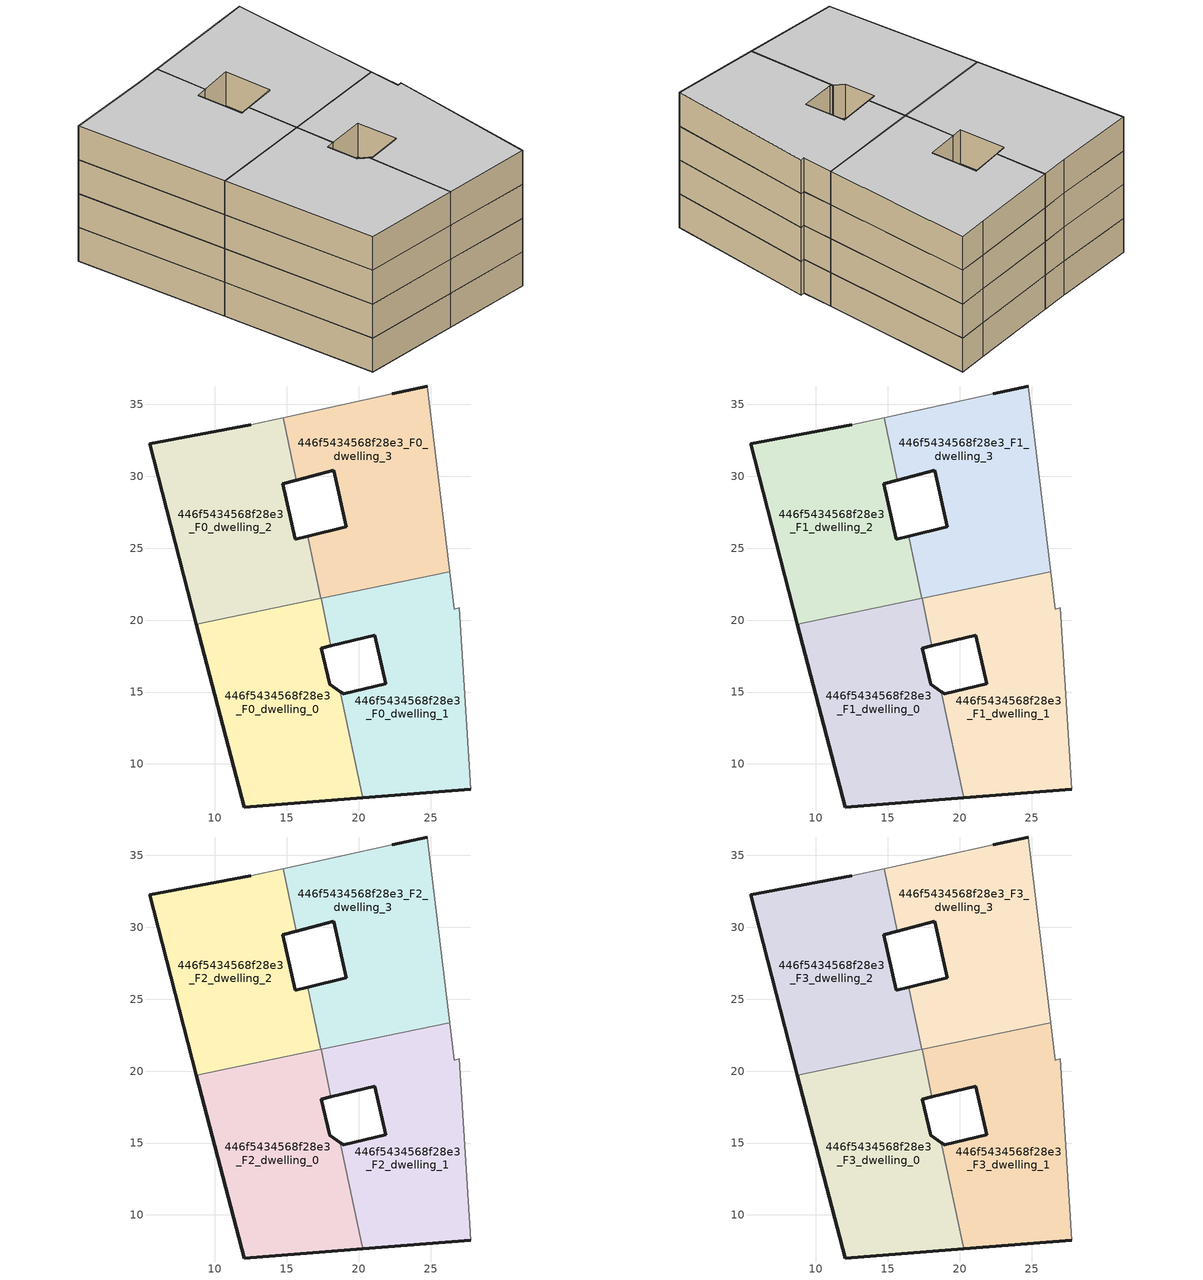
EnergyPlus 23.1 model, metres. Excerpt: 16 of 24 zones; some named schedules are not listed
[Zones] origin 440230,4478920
446f5434568f28e3_F0_dwelling_0
 floor ground (EU_floor_Construction): 20.27,7.64 18.73,15.02 17.98,15.54 17.38,18.06 18.07,18.22 17.38,21.52 8.72,19.72 12.03,7 z0
 wall outside (EU_wall_Construction): 18.07,18.22 17.38,18.06 17.98,15.54 18.73,15.02 / 20.27,7.64 12.03,7 8.72,19.72 z0:3
 wall to 446f5434568f28e3_F0_dwelling_1 (EU_wall_Construction): 17.38,21.52 18.07,18.22 / 18.73,15.02 20.27,7.64 z0:3
 wall to 446f5434568f28e3_F0_dwelling_2 (EU_wall_Construction): 8.72,19.72 17.37,21.52 z0:3
446f5434568f28e3_F0_dwelling_1
 floor ground (EU_floor_Construction): 27.81,8.23 27.01,20.87 26.65,20.76 26.33,23.38 17.38,21.52 18.07,18.22 21.1,18.95 21.88,15.56 18.95,14.87 18.73,15.02 20.27,7.64 z0
 wall outside (EU_wall_Construction): 18.73,15.02 18.95,14.87 21.88,15.56 21.1,18.95 18.07,18.22 / 27.81,8.23 20.27,7.64 z0:3
 wall adiabatic (EU_wall_Construction): 26.33,23.38 26.65,20.76 27.01,20.87 27.81,8.23 z0:3
 wall to 446f5434568f28e3_F0_dwelling_3 (EU_wall_Construction): 17.38,21.52 26.33,23.38 z0:3
446f5434568f28e3_F0_dwelling_2
 floor ground (EU_floor_Construction): 17.37,21.52 16.47,25.84 15.6,25.62 14.72,29.47 15.66,29.72 14.76,34.09 12.47,33.6 5.45,32.26 8.72,19.72 z0
 wall outside (EU_wall_Construction): 15.66,29.72 14.72,29.47 15.6,25.62 16.47,25.84 / 8.72,19.72 5.45,32.26 12.47,33.6 z0:3
 wall adiabatic (EU_wall_Construction): 12.47,33.6 14.76,34.09 z0:3
 wall to 446f5434568f28e3_F0_dwelling_3 (EU_wall_Construction): 14.76,34.09 15.66,29.72 / 16.47,25.84 17.37,21.52 z0:3
446f5434568f28e3_F0_dwelling_3
 floor ground (EU_floor_Construction): 26.33,23.38 24.77,36.28 22.34,35.74 14.76,34.09 15.66,29.72 18.28,30.42 19.14,26.49 16.47,25.84 17.37,21.52 z0
 wall outside (EU_wall_Construction): 16.47,25.84 19.14,26.49 18.28,30.42 15.66,29.72 / 22.34,35.74 24.77,36.28 z0:3
 wall adiabatic (EU_wall_Construction): 14.76,34.09 22.34,35.74 / 24.77,36.28 26.33,23.38 z0:3
446f5434568f28e3_F1_dwelling_0
 floor to 446f5434568f28e3_F0_dwelling_0 (EU_floor_Construction): 20.27,7.64 18.73,15.02 17.98,15.54 17.38,18.06 18.07,18.22 17.38,21.52 8.72,19.72 12.03,7 z3
 wall outside (EU_wall_Construction): 18.07,18.22 17.38,18.06 17.98,15.54 18.73,15.02 / 20.27,7.64 12.03,7 8.72,19.72 z3:6
 wall to 446f5434568f28e3_F1_dwelling_1 (EU_wall_Construction): 17.38,21.52 18.07,18.22 / 18.73,15.02 20.27,7.64 z3:6
 wall to 446f5434568f28e3_F1_dwelling_2 (EU_wall_Construction): 8.72,19.72 17.37,21.52 z3:6
446f5434568f28e3_F1_dwelling_1
 floor to 446f5434568f28e3_F0_dwelling_1 (EU_floor_Construction): 27.81,8.23 27.01,20.87 26.65,20.76 26.33,23.38 17.38,21.52 18.07,18.22 21.1,18.95 21.88,15.56 18.95,14.87 18.73,15.02 20.27,7.64 z3
 wall outside (EU_wall_Construction): 18.73,15.02 18.95,14.87 21.88,15.56 21.1,18.95 18.07,18.22 / 27.81,8.23 20.27,7.64 z3:6
 wall adiabatic (EU_wall_Construction): 26.33,23.38 26.65,20.76 27.01,20.87 27.81,8.23 z3:6
 wall to 446f5434568f28e3_F1_dwelling_3 (EU_wall_Construction): 17.38,21.52 26.33,23.38 z3:6
446f5434568f28e3_F1_dwelling_2
 floor to 446f5434568f28e3_F0_dwelling_2 (EU_floor_Construction): 17.37,21.52 16.47,25.84 15.6,25.62 14.72,29.47 15.66,29.72 14.76,34.09 12.47,33.6 5.45,32.26 8.72,19.72 z3
 wall outside (EU_wall_Construction): 15.66,29.72 14.72,29.47 15.6,25.62 16.47,25.84 / 8.72,19.72 5.45,32.26 12.47,33.6 z3:6
 wall adiabatic (EU_wall_Construction): 12.47,33.6 14.76,34.09 z3:6
 wall to 446f5434568f28e3_F1_dwelling_3 (EU_wall_Construction): 14.76,34.09 15.66,29.72 / 16.47,25.84 17.37,21.52 z3:6
446f5434568f28e3_F1_dwelling_3
 floor to 446f5434568f28e3_F0_dwelling_3 (EU_floor_Construction): 26.33,23.38 24.77,36.28 22.34,35.74 14.76,34.09 15.66,29.72 18.28,30.42 19.14,26.49 16.47,25.84 17.37,21.52 z3
 wall outside (EU_wall_Construction): 16.47,25.84 19.14,26.49 18.28,30.42 15.66,29.72 / 22.34,35.74 24.77,36.28 z3:6
 wall adiabatic (EU_wall_Construction): 14.76,34.09 22.34,35.74 / 24.77,36.28 26.33,23.38 z3:6
446f5434568f28e3_F2_dwelling_0
 floor to 446f5434568f28e3_F1_dwelling_0 (EU_floor_Construction): 20.27,7.64 18.73,15.02 17.98,15.54 17.38,18.06 18.07,18.22 17.38,21.52 8.72,19.72 12.03,7 z6
 wall outside (EU_wall_Construction): 18.07,18.22 17.38,18.06 17.98,15.54 18.73,15.02 / 20.27,7.64 12.03,7 8.72,19.72 z6:9
 wall to 446f5434568f28e3_F2_dwelling_1 (EU_wall_Construction): 17.38,21.52 18.07,18.22 / 18.73,15.02 20.27,7.64 z6:9
 wall to 446f5434568f28e3_F2_dwelling_2 (EU_wall_Construction): 8.72,19.72 17.37,21.52 z6:9
446f5434568f28e3_F2_dwelling_1
 floor to 446f5434568f28e3_F1_dwelling_1 (EU_floor_Construction): 27.81,8.23 27.01,20.87 26.65,20.76 26.33,23.38 17.38,21.52 18.07,18.22 21.1,18.95 21.88,15.56 18.95,14.87 18.73,15.02 20.27,7.64 z6
 wall outside (EU_wall_Construction): 18.73,15.02 18.95,14.87 21.88,15.56 21.1,18.95 18.07,18.22 / 27.81,8.23 20.27,7.64 z6:9
 wall adiabatic (EU_wall_Construction): 26.33,23.38 26.65,20.76 27.01,20.87 27.81,8.23 z6:9
 wall to 446f5434568f28e3_F2_dwelling_3 (EU_wall_Construction): 17.38,21.52 26.33,23.38 z6:9
446f5434568f28e3_F2_dwelling_2
 floor to 446f5434568f28e3_F1_dwelling_2 (EU_floor_Construction): 17.37,21.52 16.47,25.84 15.6,25.62 14.72,29.47 15.66,29.72 14.76,34.09 12.47,33.6 5.45,32.26 8.72,19.72 z6
 wall outside (EU_wall_Construction): 15.66,29.72 14.72,29.47 15.6,25.62 16.47,25.84 / 8.72,19.72 5.45,32.26 12.47,33.6 z6:9
 wall adiabatic (EU_wall_Construction): 12.47,33.6 14.76,34.09 z6:9
 wall to 446f5434568f28e3_F2_dwelling_3 (EU_wall_Construction): 14.76,34.09 15.66,29.72 / 16.47,25.84 17.37,21.52 z6:9
446f5434568f28e3_F2_dwelling_3
 floor to 446f5434568f28e3_F1_dwelling_3 (EU_floor_Construction): 26.33,23.38 24.77,36.28 22.34,35.74 14.76,34.09 15.66,29.72 18.28,30.42 19.14,26.49 16.47,25.84 17.37,21.52 z6
 wall outside (EU_wall_Construction): 16.47,25.84 19.14,26.49 18.28,30.42 15.66,29.72 / 22.34,35.74 24.77,36.28 z6:9
 wall adiabatic (EU_wall_Construction): 14.76,34.09 22.34,35.74 / 24.77,36.28 26.33,23.38 z6:9
446f5434568f28e3_F3_dwelling_0
 floor to 446f5434568f28e3_F2_dwelling_0 (EU_floor_Construction): 20.27,7.64 18.73,15.02 17.98,15.54 17.38,18.06 18.07,18.22 17.38,21.52 8.72,19.72 12.03,7 z9
 wall outside (EU_wall_Construction): 18.07,18.22 17.38,18.06 17.98,15.54 18.73,15.02 / 20.27,7.64 12.03,7 8.72,19.72 z9:12
 wall to 446f5434568f28e3_F3_dwelling_1 (EU_wall_Construction): 17.38,21.52 18.07,18.22 / 18.73,15.02 20.27,7.64 z9:12
 wall to 446f5434568f28e3_F3_dwelling_2 (EU_wall_Construction): 8.72,19.72 17.37,21.52 z9:12
 ceiling to 446f5434568f28e3_F4_dwelling_0 (EU_floor_Construction): 17.38,21.52 18.07,18.22 17.38,18.06 17.98,15.54 18.73,15.02 20.27,7.64 12.03,7 8.72,19.72 z12
446f5434568f28e3_F3_dwelling_1
 floor to 446f5434568f28e3_F2_dwelling_1 (EU_floor_Construction): 27.81,8.23 27.01,20.87 26.65,20.76 26.33,23.38 17.38,21.52 18.07,18.22 21.1,18.95 21.88,15.56 18.95,14.87 18.73,15.02 20.27,7.64 z9
 wall outside (EU_wall_Construction): 18.73,15.02 18.95,14.87 21.88,15.56 21.1,18.95 18.07,18.22 / 27.81,8.23 20.27,7.64 z9:12
 wall adiabatic (EU_wall_Construction): 26.33,23.38 26.65,20.76 27.01,20.87 27.81,8.23 z9:12
 wall to 446f5434568f28e3_F3_dwelling_3 (EU_wall_Construction): 17.38,21.52 26.33,23.38 z9:12
 ceiling to 446f5434568f28e3_F4_dwelling_1 (EU_floor_Construction): 26.33,23.38 26.65,20.76 27.01,20.87 27.81,8.23 20.27,7.64 18.73,15.02 18.95,14.87 21.88,15.56 21.1,18.95 18.07,18.22 17.38,21.52 z12
446f5434568f28e3_F3_dwelling_2
 floor to 446f5434568f28e3_F2_dwelling_2 (EU_floor_Construction): 17.37,21.52 16.47,25.84 15.6,25.62 14.72,29.47 15.66,29.72 14.76,34.09 12.47,33.6 5.45,32.26 8.72,19.72 z9
 wall outside (EU_wall_Construction): 15.66,29.72 14.72,29.47 15.6,25.62 16.47,25.84 / 8.72,19.72 5.45,32.26 12.47,33.6 z9:12
 wall adiabatic (EU_wall_Construction): 12.47,33.6 14.76,34.09 z9:12
 wall to 446f5434568f28e3_F3_dwelling_3 (EU_wall_Construction): 14.76,34.09 15.66,29.72 / 16.47,25.84 17.37,21.52 z9:12
 ceiling to 446f5434568f28e3_F4_dwelling_2 (EU_floor_Construction): 14.76,34.09 15.66,29.72 14.72,29.47 15.6,25.62 16.47,25.84 17.37,21.52 8.72,19.72 5.45,32.26 12.47,33.6 z12
446f5434568f28e3_F3_dwelling_3
 floor to 446f5434568f28e3_F2_dwelling_3 (EU_floor_Construction): 26.33,23.38 24.77,36.28 22.34,35.74 14.76,34.09 15.66,29.72 18.28,30.42 19.14,26.49 16.47,25.84 17.37,21.52 z9
 wall outside (EU_wall_Construction): 16.47,25.84 19.14,26.49 18.28,30.42 15.66,29.72 / 22.34,35.74 24.77,36.28 z9:12
 wall adiabatic (EU_wall_Construction): 14.76,34.09 22.34,35.74 / 24.77,36.28 26.33,23.38 z9:12
 ceiling to 446f5434568f28e3_F4_dwelling_3 (EU_floor_Construction): 24.77,36.28 26.33,23.38 17.37,21.52 16.47,25.84 19.14,26.49 18.28,30.42 15.66,29.72 14.76,34.09 22.34,35.74 z12
[Building]
EU S2 Campaign: North Axis=0; Terrain=City; Solar Distribution=FullExterior
[Site:Location]
Madrid: Latitude=40.5; Longitude=-3.5; Time Zone=1; Elevation=609
[SizingPeriod:WeatherFileDays]
AnnualSizingPeriod: Begin Month=1; Begin Day of Month=1; End Month=12; End Day of Month=31; Day of Week for Start Day=Monday; Use Weather File Daylight Saving Period=No; Use Weather File Rain and Snow Indicators=No
[MATERIAL]
EU_InternalMass_Material: Roughness=MediumRough; Thickness=0.1; Conductivity=1; Density=1800; Specific Heat=900; Thermal Absorptance=0.9; Solar Absorptance=0.7; Visible Absorptance=0.7
[MATERIAL:NOMASS] Roughness=MediumRough; Thermal Absorptance=0.9; Solar Absorptance=0.7; Visible Absorptance=0.7
Name | Thermal Resistance
EU_wall_NoMass | 0.609216
EU_floor_NoMass | 0.568163
[CONSTRUCTION]
EU_wall_Construction: EU_wall_NoMass
EU_floor_Construction: EU_floor_NoMass
EU_InternalMass_Construction: EU_InternalMass_Material
[ZONE] Type=1; Multiplier=1; Ceiling Height=autocalculate; Floor Area=autocalculate; Part of Total Floor Area=Yes
Name | Volume
446f5434568f28e3_F0_dwelling_0; 446f5434568f28e3_F1_dwelling_0; 446f5434568f28e3_F2_dwelling_0; 446f5434568f28e3_F3_dwelling_0 | 342.585
446f5434568f28e3_F0_dwelling_1; 446f5434568f28e3_F1_dwelling_1; 446f5434568f28e3_F2_dwelling_1; 446f5434568f28e3_F3_dwelling_1 | 342.582
446f5434568f28e3_F0_dwelling_2; 446f5434568f28e3_F1_dwelling_2; 446f5434568f28e3_F2_dwelling_2; 446f5434568f28e3_F3_dwelling_2 | 342.583
446f5434568f28e3_F0_dwelling_3; 446f5434568f28e3_F1_dwelling_3; 446f5434568f28e3_F2_dwelling_3; 446f5434568f28e3_F3_dwelling_3 | 342.594
[INTERNALMASS] Construction=EU_InternalMass_Construction
Name | Zone or ZoneList | Surface Area
446f5434568f28e3_F0_dwelling_0_EU_InternalMass | 446f5434568f28e3_F0_dwelling_0 | 114.195
446f5434568f28e3_F0_dwelling_1_EU_InternalMass | 446f5434568f28e3_F0_dwelling_1 | 114.194
446f5434568f28e3_F0_dwelling_2_EU_InternalMass | 446f5434568f28e3_F0_dwelling_2 | 114.195
446f5434568f28e3_F0_dwelling_3_EU_InternalMass | 446f5434568f28e3_F0_dwelling_3 | 114.198
446f5434568f28e3_F1_dwelling_0_EU_InternalMass | 446f5434568f28e3_F1_dwelling_0 | 114.195
446f5434568f28e3_F1_dwelling_1_EU_InternalMass | 446f5434568f28e3_F1_dwelling_1 | 114.194
446f5434568f28e3_F1_dwelling_2_EU_InternalMass | 446f5434568f28e3_F1_dwelling_2 | 114.195
446f5434568f28e3_F1_dwelling_3_EU_InternalMass | 446f5434568f28e3_F1_dwelling_3 | 114.198
446f5434568f28e3_F2_dwelling_0_EU_InternalMass | 446f5434568f28e3_F2_dwelling_0 | 114.195
446f5434568f28e3_F2_dwelling_1_EU_InternalMass | 446f5434568f28e3_F2_dwelling_1 | 114.194
446f5434568f28e3_F2_dwelling_2_EU_InternalMass | 446f5434568f28e3_F2_dwelling_2 | 114.195
446f5434568f28e3_F2_dwelling_3_EU_InternalMass | 446f5434568f28e3_F2_dwelling_3 | 114.198
446f5434568f28e3_F3_dwelling_0_EU_InternalMass | 446f5434568f28e3_F3_dwelling_0 | 114.195
446f5434568f28e3_F3_dwelling_1_EU_InternalMass | 446f5434568f28e3_F3_dwelling_1 | 114.194
446f5434568f28e3_F3_dwelling_2_EU_InternalMass | 446f5434568f28e3_F3_dwelling_2 | 114.195
446f5434568f28e3_F3_dwelling_3_EU_InternalMass | 446f5434568f28e3_F3_dwelling_3 | 114.198
[OTHEREQUIPMENT] Fuel Type=Electricity; Design Level Calculation Method=Watts/Area; Power per Zone Floor Area=1; Fraction Latent=0; Fraction Radiant=0; Fraction Lost=0; Carbon Dioxide Generation Rate=0; EndUse Subcategory=EU_Step8_InternalGains
Name | Zone or ZoneList or Space or SpaceList | Schedule
EU_Step8_InternalGain_446f5434568f28e3_F0_dwelling_0_f000 | 446f5434568f28e3_F0_dwelling_0 | EU_Step8_GainSchedule_446f5434568f28e3_F0_dwelling_0_f000
EU_Step8_InternalGain_446f5434568f28e3_F0_dwelling_1_f000 | 446f5434568f28e3_F0_dwelling_1 | EU_Step8_GainSchedule_446f5434568f28e3_F0_dwelling_1_f000
EU_Step8_InternalGain_446f5434568f28e3_F0_dwelling_2_f000 | 446f5434568f28e3_F0_dwelling_2 | EU_Step8_GainSchedule_446f5434568f28e3_F0_dwelling_2_f000
EU_Step8_InternalGain_446f5434568f28e3_F0_dwelling_3_f000 | 446f5434568f28e3_F0_dwelling_3 | EU_Step8_GainSchedule_446f5434568f28e3_F0_dwelling_3_f000
EU_Step8_InternalGain_446f5434568f28e3_F1_dwelling_0_f000 | 446f5434568f28e3_F1_dwelling_0 | EU_Step8_GainSchedule_446f5434568f28e3_F1_dwelling_0_f000
EU_Step8_InternalGain_446f5434568f28e3_F1_dwelling_1_f000 | 446f5434568f28e3_F1_dwelling_1 | EU_Step8_GainSchedule_446f5434568f28e3_F1_dwelling_1_f000
EU_Step8_InternalGain_446f5434568f28e3_F1_dwelling_2_f000 | 446f5434568f28e3_F1_dwelling_2 | EU_Step8_GainSchedule_446f5434568f28e3_F1_dwelling_2_f000
EU_Step8_InternalGain_446f5434568f28e3_F1_dwelling_3_f000 | 446f5434568f28e3_F1_dwelling_3 | EU_Step8_GainSchedule_446f5434568f28e3_F1_dwelling_3_f000
EU_Step8_InternalGain_446f5434568f28e3_F2_dwelling_0_f000 | 446f5434568f28e3_F2_dwelling_0 | EU_Step8_GainSchedule_446f5434568f28e3_F2_dwelling_0_f000
EU_Step8_InternalGain_446f5434568f28e3_F2_dwelling_1_f000 | 446f5434568f28e3_F2_dwelling_1 | EU_Step8_GainSchedule_446f5434568f28e3_F2_dwelling_1_f000
EU_Step8_InternalGain_446f5434568f28e3_F2_dwelling_2_f000 | 446f5434568f28e3_F2_dwelling_2 | EU_Step8_GainSchedule_446f5434568f28e3_F2_dwelling_2_f000
EU_Step8_InternalGain_446f5434568f28e3_F2_dwelling_3_f000 | 446f5434568f28e3_F2_dwelling_3 | EU_Step8_GainSchedule_446f5434568f28e3_F2_dwelling_3_f000
EU_Step8_InternalGain_446f5434568f28e3_F3_dwelling_0_f000 | 446f5434568f28e3_F3_dwelling_0 | EU_Step8_GainSchedule_446f5434568f28e3_F3_dwelling_0_f000
EU_Step8_InternalGain_446f5434568f28e3_F3_dwelling_1_f000 | 446f5434568f28e3_F3_dwelling_1 | EU_Step8_GainSchedule_446f5434568f28e3_F3_dwelling_1_f000
EU_Step8_InternalGain_446f5434568f28e3_F3_dwelling_2_f000 | 446f5434568f28e3_F3_dwelling_2 | EU_Step8_GainSchedule_446f5434568f28e3_F3_dwelling_2_f000
EU_Step8_InternalGain_446f5434568f28e3_F3_dwelling_3_f000 | 446f5434568f28e3_F3_dwelling_3 | EU_Step8_GainSchedule_446f5434568f28e3_F3_dwelling_3_f000
[ZONEVENTILATION:DESIGNFLOWRATE] Schedule=EU_AlwaysOn; Design Flow Rate Calculation Method=AirChanges/Hour; Air Changes per Hour=0.752966; Ventilation Type=Natural; Fan Pressure Rise=0; Fan Total Efficiency=1; Constant Term Coefficient=1; Temperature Term Coefficient=0; Velocity Term Coefficient=0; Velocity Squared Term Coefficient=0; Minimum Indoor Temperature=-100; Maximum Indoor Temperature=100; Delta Temperature=-100; Minimum Outdoor Temperature=-100; Maximum Outdoor Temperature=100; Maximum Wind Speed=40
Name | Zone or ZoneList or Space or SpaceList
EU_ConstantAir_446f5434568f28e3_F0_dwelling_0 | 446f5434568f28e3_F0_dwelling_0
EU_ConstantAir_446f5434568f28e3_F0_dwelling_1 | 446f5434568f28e3_F0_dwelling_1
EU_ConstantAir_446f5434568f28e3_F0_dwelling_2 | 446f5434568f28e3_F0_dwelling_2
EU_ConstantAir_446f5434568f28e3_F0_dwelling_3 | 446f5434568f28e3_F0_dwelling_3
EU_ConstantAir_446f5434568f28e3_F1_dwelling_0 | 446f5434568f28e3_F1_dwelling_0
EU_ConstantAir_446f5434568f28e3_F1_dwelling_1 | 446f5434568f28e3_F1_dwelling_1
EU_ConstantAir_446f5434568f28e3_F1_dwelling_2 | 446f5434568f28e3_F1_dwelling_2
EU_ConstantAir_446f5434568f28e3_F1_dwelling_3 | 446f5434568f28e3_F1_dwelling_3
EU_ConstantAir_446f5434568f28e3_F2_dwelling_0 | 446f5434568f28e3_F2_dwelling_0
EU_ConstantAir_446f5434568f28e3_F2_dwelling_1 | 446f5434568f28e3_F2_dwelling_1
EU_ConstantAir_446f5434568f28e3_F2_dwelling_2 | 446f5434568f28e3_F2_dwelling_2
EU_ConstantAir_446f5434568f28e3_F2_dwelling_3 | 446f5434568f28e3_F2_dwelling_3
EU_ConstantAir_446f5434568f28e3_F3_dwelling_0 | 446f5434568f28e3_F3_dwelling_0
EU_ConstantAir_446f5434568f28e3_F3_dwelling_1 | 446f5434568f28e3_F3_dwelling_1
EU_ConstantAir_446f5434568f28e3_F3_dwelling_2 | 446f5434568f28e3_F3_dwelling_2
EU_ConstantAir_446f5434568f28e3_F3_dwelling_3 | 446f5434568f28e3_F3_dwelling_3
[HVACTEMPLATE:THERMOSTAT] Constant Heating Setpoint=20; Constant Cooling Setpoint=50
EU_HeatOnly_446f5434568f28e3_F0_dwelling_0; EU_HeatOnly_446f5434568f28e3_F0_dwelling_1; EU_HeatOnly_446f5434568f28e3_F0_dwelling_2; EU_HeatOnly_446f5434568f28e3_F0_dwelling_3; EU_HeatOnly_446f5434568f28e3_F1_dwelling_0; EU_HeatOnly_446f5434568f28e3_F1_dwelling_1; EU_HeatOnly_446f5434568f28e3_F1_dwelling_2; EU_HeatOnly_446f5434568f28e3_F1_dwelling_3; EU_HeatOnly_446f5434568f28e3_F2_dwelling_0; EU_HeatOnly_446f5434568f28e3_F2_dwelling_1; EU_HeatOnly_446f5434568f28e3_F2_dwelling_2; EU_HeatOnly_446f5434568f28e3_F2_dwelling_3; EU_HeatOnly_446f5434568f28e3_F3_dwelling_0; EU_HeatOnly_446f5434568f28e3_F3_dwelling_1; EU_HeatOnly_446f5434568f28e3_F3_dwelling_2; EU_HeatOnly_446f5434568f28e3_F3_dwelling_3; EU_HeatOnly_446f5434568f28e3_F4_dwelling_0; EU_HeatOnly_446f5434568f28e3_F4_dwelling_1; EU_HeatOnly_446f5434568f28e3_F4_dwelling_2; EU_HeatOnly_446f5434568f28e3_F4_dwelling_3; EU_HeatOnly_446f5434568f28e3_F5_dwelling_0; EU_HeatOnly_446f5434568f28e3_F5_dwelling_1
